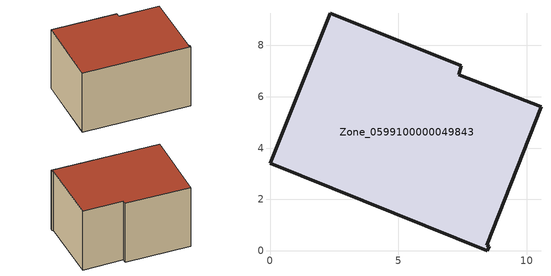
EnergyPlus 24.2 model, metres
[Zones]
Zone_0599100000049843
 floor ground (C_G): 8.53,0.17 8.46,0 0,3.4 2.34,9.25 7.45,7.2 7.35,6.86 10.55,5.61 8.43,0.21 z0
 wall outside (C_F): 2.34,9.25 0,3.4 8.46,0 8.53,0.17 8.43,0.21 10.55,5.61 7.35,6.86 7.45,7.2 2.34,9.25 z0:5.6
 roof outside (C_R): 8.46,0 8.53,0.17 8.43,0.21 10.55,5.61 7.35,6.86 7.45,7.2 2.34,9.25 0,3.4 z5.6
[BUILDING]
Pand.0599100000049843: North Axis=0; Terrain=City; Loads Convergence Tolerance Value=0.04; Temperature Convergence Tolerance Value=0.4; Solar Distribution=FullExterior; Maximum Number of Warmup Days=25; Minimum Number of Warmup Days=1
[Site:Location]
Rotterdam.The.Hague.AP_ZH_NLD Design_Conditions: Latitude=51.96; Longitude=4.45; Time Zone=1; Elevation=-4.5
[SITE:GROUNDTEMPERATURE:BUILDINGSURFACE]
18, 18, 18, 18, 18, 18, 18, 18, 18, 18, 18, 18
[MATERIAL] Thermal Absorptance=0.9; Solar Absorptance=0.7; Visible Absorptance=0.7
Name | Roughness | Thickness | Conductivity | Density | Specific Heat
G.TI.1975-1991 | MediumSmooth | 0.15 | 0.288461 | 540 | 1210
F.TI.1975-1991 | Rough | 0.3 | 0.230769 | 1920 | 840
R.TI.1975-1991 | MediumRough | 0.2 | 0.153846 | 1500 | 1000
[CONSTRUCTION]
C_G: G.TI.1975-1991
C_F: F.TI.1975-1991
C_R: R.TI.1975-1991
[ZONE]
Zone_0599100000049843: Type=1; Multiplier=1; Ceiling Height=Autocalculate; Volume=Autocalculate; Floor Area=autocalculate; Part of Total Floor Area=Yes
[ZONEINFILTRATION:DESIGNFLOWRATE]
Infil_Zone_0599100000049843: Zone or ZoneList or Space or SpaceList=Zone_0599100000049843; Schedule=AlwaysOn; Design Flow Rate Calculation Method=Flow/Area; Flow Rate per Floor Area=0.003; Constant Term Coefficient=1; Temperature Term Coefficient=0; Velocity Term Coefficient=0; Velocity Squared Term Coefficient=0
[HVACTEMPLATE:ZONE:IDEALLOADSAIRSYSTEM]
Zone_0599100000049843: Maximum Heating Supply Air Temperature=50; Minimum Cooling Supply Air Temperature=13; Maximum Heating Supply Air Humidity Ratio=0.0156; Minimum Cooling Supply Air Humidity Ratio=0.0077; Heating Limit=NoLimit; Cooling Limit=NoLimit; Dehumidification Control Type=ConstantSensibleHeatRatio; Cooling Sensible Heat Ratio=0.7; Dehumidification Setpoint=60; Humidification Control Type=None; Humidification Setpoint=30; Outdoor Air Method=None; Outdoor Air Flow Rate per Person=0.00944; Outdoor Air Flow Rate per Zone Floor Area=0; Outdoor Air Flow Rate per Zone=0; Demand Controlled Ventilation Type=None; Outdoor Air Economizer Type=NoEconomizer; Heat Recovery Type=None; Sensible Heat Recovery Effectiveness=0.7; Latent Heat Recovery Effectiveness=0.65
[ZONECONTROL:THERMOSTAT]
ThermostatControl_Zone_0599100000049843: Zone or ZoneList=Zone_0599100000049843; Control Type Schedule=DualSetpointControlType; Control 1=Thermostat_Zone_0599100000049843; Temperature Difference Between Cutout And Setpoint=0
[THERMOSTATSETPOINT:DUALSETPOINT]
Thermostat_Zone_0599100000049843: Heating Setpoint Temperature Schedule=HeatingSetpoint_Zone_0599100000049843; Cooling Setpoint Temperature Schedule=CoolingSetpoint_Zone_0599100000049843
[SCHEDULE:COMPACT]
HeatingSetpoint_Zone_0599100000049843: Through: 12/31, For: AllDays, Until: 24:00, 21
CoolingSetpoint_Zone_0599100000049843: Through: 12/31, For: AllDays, Until: 24:00, 24
DualSetpointControlType: Through: 12/31, For: AllDays, Until: 24:00, 4
AlwaysOn: Through: 12/31, For: AllDays, Until: 24:00, 1
